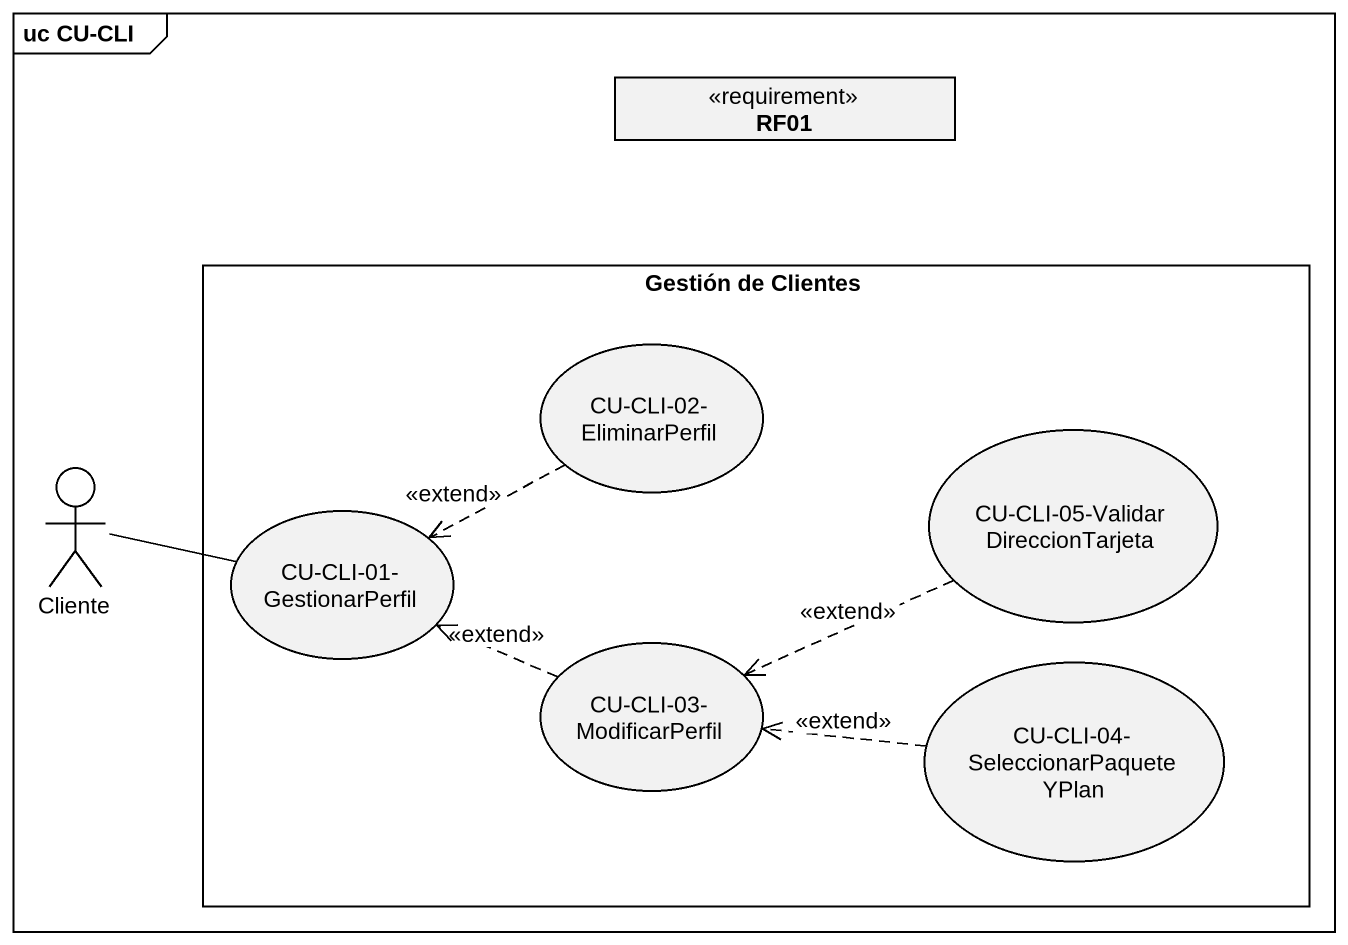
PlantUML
@startuml
mainframe uc CU-CLI
allowmixing
hide circle
hide empty members
class RF01 <<requirement>>
rectangle "Gestión de Clientes" as Gestión_de_Clientes {
  usecase "CU-CLI-02-EliminarPerfil" as CU_CLI_02_EliminarPerfil
  usecase "CU-CLI-05-ValidarDireccionTarjeta" as CU_CLI_05
  usecase "CU-CLI-01-GestionarPerfil" as CU_CLI_01_GestionarPerfil
  usecase "CU-CLI-03-ModificarPerfil" as CU_CLI_03_ModificarPerfil
  usecase "CU-CLI-04-SeleccionarPaqueteYPlan" as CU_CLI_04
}
actor Cliente
CU_CLI_02_EliminarPerfil .left.> CU_CLI_01_GestionarPerfil : <<extend>>
CU_CLI_05 .left.> CU_CLI_03_ModificarPerfil : <<extend>>
Cliente -right- CU_CLI_01_GestionarPerfil
CU_CLI_03_ModificarPerfil .left.> CU_CLI_01_GestionarPerfil : <<extend>>
CU_CLI_04 .left.> CU_CLI_03_ModificarPerfil : <<extend>>
@enduml
